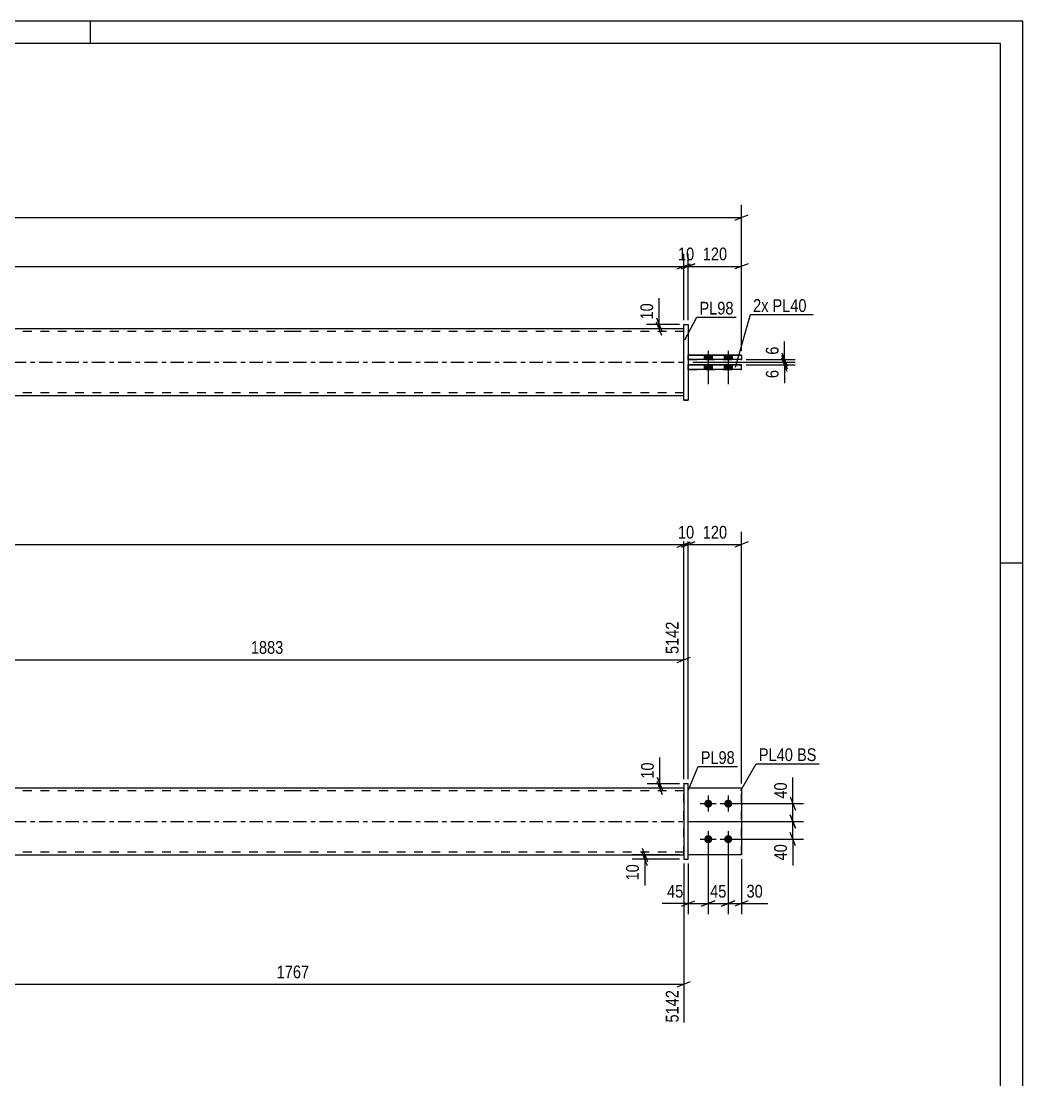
# Model space of a CAD drawing. Header units: millimetres. Extents: x 0 to 594, y 0 to 420.
# Drawn here: x 368.4 to 594, y 181.7 to 420 of the extents above; entities that cross this region are included whole.
import ezdxf

# ---------------------------------------------------------------- set-up
doc = ezdxf.new("R2010")
doc.units = ezdxf.units.MM
doc.linetypes.add('DXK_LINE_DOT2', pattern=[3.9198, 1.9599, -1.9599])
doc.linetypes.add('DXK_LINE_DOT3', pattern=[5.9187, 2.979, -0.9799, 0.9799, -0.9799])
doc.styles.add('Arial Narrow', font='ARIALN.TTF', dxfattribs={"height": 0.2})

# ---------------------------------------------------------------- blocks, each defined once
blk = doc.blocks.new('Unknown-582665021-1131')
at = {"color": 5, "linetype": 'Continuous'}
for p, q in [((594, 420), (0, 420)), ((384, 415), (384, 420)), ((594, 0), (594, 420)), ((589, 415), (5, 415)), ((589, 5), (589, 415)), ((594, 298), (589, 298))]:
    blk.add_line(p, q, dxfattribs=at)
blk = doc.blocks.new('Part-582665021-1689 - 1677')
at = {"color": 2, "linetype": 'Continuous'}
for p, q in [((429.55, 247.35), (165.3, 247.35)), ((517.65, 247.35), (429.65, 247.35)), ((165.3, 232.35), (429.55, 232.35)), ((429.65, 232.35), (517.65, 232.35))]:
    blk.add_line(p, q, dxfattribs=at)
at = {"color": 7, "linetype": 'DXK_LINE_DOT2'}
for p, q in [((429.55, 246.75), (165.3, 246.75)), ((517.65, 246.75), (429.65, 246.75)), ((517.65, 232.35), (517.65, 247.35)), ((429.55, 232.95), (165.3, 232.95)), ((517.65, 232.95), (429.65, 232.95))]:
    blk.add_line(p, q, dxfattribs=at)
at = {"color": 7, "linetype": 'DXK_LINE_DOT3'}
for p, q in [((165.3, 239.85), (429.55, 239.85)), ((429.65, 239.85), (517.65, 239.85))]:
    blk.add_line(p, q, dxfattribs=at)
blk = doc.blocks.new('Part-582665021-1700 - 1677')
at = {"color": 2, "linetype": 'Continuous'}
for p, q in [((517.65, 248.34), (517.65, 248.36)), ((517.65, 248.36), (517.65, 231.34)), ((517.65, 248.36), (518.65, 248.36)), ((518.65, 248.34), (517.65, 248.34)), ((518.65, 231.34), (518.65, 248.36)), ((517.65, 231.34), (518.65, 231.34))]:
    blk.add_line(p, q, dxfattribs=at)
at = {"color": 7, "linetype": 'DXK_LINE_DOT2'}
blk.add_line((517.65, 231.36), (518.65, 231.36), dxfattribs=at)
blk = doc.blocks.new('Part-582665021-1694 - 1677')
at = {"color": 2, "linetype": 'Continuous'}
for p, q in [((530.65, 247.35), (518.65, 247.35)), ((530.65, 247.35), (518.65, 247.35)), ((530.65, 247.35), (530.65, 232.35)), ((530.65, 232.35), (518.65, 232.35))]:
    blk.add_line(p, q, dxfattribs=at)
at = {"color": 7, "linetype": 'DXK_LINE_DOT2'}
for p, q in [((518.65, 247.35), (518.65, 247.35)), ((518.65, 232.35), (518.65, 247.35)), ((530.65, 247.35), (530.65, 247.35)), ((530.65, 247.35), (530.65, 247.35)), ((530.65, 232.35), (518.65, 232.35))]:
    blk.add_line(p, q, dxfattribs=at)
blk = doc.blocks.new('Part-582665021-1699 - 1677')
at = {"color": 2, "linetype": 'Continuous'}
for q in [(518.65, 247.35), (518.65, 247.35), (530.65, 247.35)]:
    blk.add_line((530.65, 247.35), q, dxfattribs=at)
at = {"color": 7, "linetype": 'DXK_LINE_DOT2'}
for p, q in [((518.65, 247.35), (518.65, 247.35)), ((518.65, 232.35), (518.65, 247.35)), ((530.65, 247.35), (530.65, 247.35)), ((530.65, 232.35), (530.65, 247.35)), ((530.65, 232.35), (518.65, 232.35)), ((530.65, 232.35), (518.65, 232.35))]:
    blk.add_line(p, q, dxfattribs=at)
blk = doc.blocks.new('Bolt-582665021-1721 - 1677')
at = {"linetype": 'Continuous'}
for points in [[(523.15, 244.75), (523.34, 244.73), (523.51, 244.67), (523.68, 244.58), (523.82, 244.45), (523.93, 244.3), (524, 244.13), (524.04, 243.94), (524.04, 243.76), (524, 243.57), (523.93, 243.4), (523.82, 243.25), (523.68, 243.12), (523.51, 243.03), (523.34, 242.97), (523.15, 242.95), (522.96, 242.97), (522.78, 243.03), (522.62, 243.12), (522.48, 243.25), (522.37, 243.4), (522.29, 243.57), (522.25, 243.76), (522.25, 243.94), (522.29, 244.13), (522.37, 244.3), (522.48, 244.45), (522.62, 244.58), (522.78, 244.67), (522.96, 244.73)], [(527.65, 244.75), (527.84, 244.73), (528.01, 244.67), (528.18, 244.58), (528.32, 244.45), (528.43, 244.3), (528.5, 244.13), (528.54, 243.94), (528.54, 243.76), (528.5, 243.57), (528.43, 243.4), (528.32, 243.25), (528.18, 243.12), (528.01, 243.03), (527.84, 242.97), (527.65, 242.95), (527.46, 242.97), (527.28, 243.03), (527.12, 243.12), (526.98, 243.25), (526.87, 243.4), (526.79, 243.57), (526.75, 243.76), (526.75, 243.94), (526.79, 244.13), (526.87, 244.3), (526.98, 244.45), (527.12, 244.58), (527.28, 244.67), (527.46, 244.73)], [(523.15, 236.75), (523.34, 236.73), (523.51, 236.67), (523.68, 236.58), (523.82, 236.45), (523.93, 236.3), (524, 236.13), (524.04, 235.94), (524.04, 235.76), (524, 235.57), (523.93, 235.4), (523.82, 235.25), (523.68, 235.12), (523.51, 235.03), (523.34, 234.97), (523.15, 234.95), (522.96, 234.97), (522.78, 235.03), (522.62, 235.12), (522.48, 235.25), (522.37, 235.4), (522.29, 235.57), (522.25, 235.76), (522.25, 235.94), (522.29, 236.13), (522.37, 236.3), (522.48, 236.45), (522.62, 236.58), (522.78, 236.67), (522.96, 236.73)], [(527.65, 236.75), (527.84, 236.73), (528.01, 236.67), (528.18, 236.58), (528.32, 236.45), (528.43, 236.3), (528.5, 236.13), (528.54, 235.94), (528.54, 235.76), (528.5, 235.57), (528.43, 235.4), (528.32, 235.25), (528.18, 235.12), (528.01, 235.03), (527.84, 234.97), (527.65, 234.95), (527.46, 234.97), (527.28, 235.03), (527.12, 235.12), (526.98, 235.25), (526.87, 235.4), (526.79, 235.57), (526.75, 235.76), (526.75, 235.94), (526.79, 236.13), (526.87, 236.3), (526.98, 236.45), (527.12, 236.58), (527.28, 236.67), (527.46, 236.73)]]:
    blk.add_hatch(color=1, dxfattribs=at).paths.add_polyline_path(points)
at = {"color": 1, "linetype": 'Continuous'}
for p, q in [((523.15, 245.65), (523.15, 242.05)), ((527.65, 245.65), (527.65, 242.05)), ((521.35, 243.85), (524.95, 243.85)), ((525.85, 243.85), (529.45, 243.85)), ((523.15, 237.65), (523.15, 234.05)), ((527.65, 237.65), (527.65, 234.05)), ((521.35, 235.85), (524.95, 235.85)), ((525.85, 235.85), (529.45, 235.85))]:
    blk.add_line(p, q, dxfattribs=at)
blk = doc.blocks.new('Bolt-582665021-1372 - 1368')
at = {"linetype": 'Continuous'}
for points in [[(524.05, 344.81), (522.25, 344.81), (522.25, 343.81), (524.05, 343.81)], [(524.05, 344.8), (522.25, 344.8), (522.25, 343.8), (524.05, 343.8)], [(528.55, 344.81), (526.75, 344.81), (526.75, 343.81), (528.55, 343.81)], [(528.55, 344.8), (526.75, 344.8), (526.75, 343.8), (528.55, 343.8)], [(524.05, 342.61), (522.25, 342.61), (522.25, 341.61), (524.05, 341.61)], [(524.05, 342.6), (522.25, 342.6), (522.25, 341.6), (524.05, 341.6)], [(528.55, 342.61), (526.75, 342.61), (526.75, 341.61), (528.55, 341.61)], [(528.55, 342.6), (526.75, 342.6), (526.75, 341.6), (528.55, 341.6)]]:
    blk.add_hatch(color=1, dxfattribs=at).paths.add_polyline_path(points)
at = {"color": 1, "linetype": 'Continuous'}
for p, q in [((523.15, 345.81), (523.15, 338.31)), ((523.15, 345.8), (523.15, 338.3)), ((527.65, 345.81), (527.65, 338.31)), ((527.65, 345.8), (527.65, 338.3)), ((522.25, 344.81), (522.25, 343.81)), ((522.25, 344.8), (522.25, 343.8)), ((524.05, 344.81), (524.05, 343.81)), ((524.05, 344.8), (524.05, 343.8)), ((526.75, 344.81), (526.75, 343.81)), ((526.75, 344.8), (526.75, 343.8)), ((528.55, 344.81), (528.55, 343.81)), ((528.55, 344.8), (528.55, 343.8)), ((522.25, 342.61), (522.25, 341.61)), ((522.25, 342.6), (522.25, 341.6)), ((524.05, 342.61), (524.05, 341.61)), ((524.05, 342.6), (524.05, 341.6)), ((526.75, 342.61), (526.75, 341.61)), ((526.75, 342.6), (526.75, 341.6)), ((528.55, 342.61), (528.55, 341.61)), ((528.55, 342.6), (528.55, 341.6))]:
    blk.add_line(p, q, dxfattribs=at)
blk = doc.blocks.new('Part-582665021-1462 - 1368')
at = {"color": 2, "linetype": 'Continuous'}
for p, q in [((429.55, 350.71), (165.3, 350.71)), ((517.65, 350.71), (429.65, 350.71)), ((165.3, 335.71), (429.55, 335.71)), ((429.65, 335.71), (517.65, 335.71))]:
    blk.add_line(p, q, dxfattribs=at)
at = {"color": 7, "linetype": 'DXK_LINE_DOT2'}
for p, q in [((517.65, 335.71), (517.65, 350.71)), ((429.55, 350.11), (165.3, 350.11)), ((517.65, 350.11), (429.65, 350.11)), ((429.55, 336.31), (165.3, 336.31)), ((517.65, 336.31), (429.65, 336.31))]:
    blk.add_line(p, q, dxfattribs=at)
at = {"color": 7, "linetype": 'DXK_LINE_DOT3'}
for p, q in [((165.3, 343.21), (429.55, 343.21)), ((429.65, 343.21), (517.65, 343.21))]:
    blk.add_line(p, q, dxfattribs=at)
blk = doc.blocks.new('Part-582665021-1434 - 1368')
at = {"color": 2, "linetype": 'Continuous'}
for p, q in [((517.65, 351.72), (517.65, 351.7)), ((517.65, 351.7), (517.65, 351.72)), ((517.65, 351.72), (518.65, 351.72)), ((517.65, 334.7), (517.65, 351.7)), ((517.65, 351.7), (518.65, 351.7)), ((518.65, 351.7), (518.65, 351.72)), ((518.65, 351.72), (518.65, 351.7)), ((518.65, 351.7), (518.65, 334.7)), ((517.65, 334.7), (518.65, 334.7))]:
    blk.add_line(p, q, dxfattribs=at)
at = {"color": 7, "linetype": 'DXK_LINE_DOT2'}
for p, q in [((517.65, 334.72), (518.65, 334.72)), ((518.65, 334.72), (518.65, 334.7))]:
    blk.add_line(p, q, dxfattribs=at)
blk = doc.blocks.new('Part-582665021-1467 - 1368')
at = {"color": 2, "linetype": 'Continuous'}
for p, q in [((530.65, 342.61), (518.65, 342.61)), ((518.65, 342.6), (530.65, 342.6)), ((530.65, 341.6), (518.65, 341.6)), ((530.65, 341.6), (530.65, 342.61))]:
    blk.add_line(p, q, dxfattribs=at)
at = {"color": 7, "linetype": 'DXK_LINE_DOT2'}
for p, q in [((518.65, 341.6), (518.65, 342.61)), ((518.65, 341.61), (530.65, 341.61))]:
    blk.add_line(p, q, dxfattribs=at)
blk = doc.blocks.new('Part-582665021-1472 - 1368')
at = {"color": 2, "linetype": 'Continuous'}
for p, q in [((530.65, 344.81), (518.65, 344.81)), ((518.65, 344.8), (530.65, 344.8)), ((530.65, 343.8), (518.65, 343.8)), ((530.65, 344.81), (530.65, 343.8))]:
    blk.add_line(p, q, dxfattribs=at)
at = {"color": 7, "linetype": 'DXK_LINE_DOT2'}
for p, q in [((518.65, 343.8), (518.65, 344.81)), ((518.65, 343.81), (530.65, 343.81))]:
    blk.add_line(p, q, dxfattribs=at)
blk = doc.blocks.new('StraightDimension-582665021-3923 - 1677')
at = {"color": 7, "linetype": 'Continuous'}
for p, q in [((516.15, 301.57), (519.15, 302.77)), ((517.65, 249.34), (517.65, 305.02)), ((77.2, 302.17), (517.65, 302.17))]:
    blk.add_line(p, q, dxfattribs=at)
blk = doc.blocks.new('StraightDimension-582665021-2027 - 1677')
at = {"color": 7, "linetype": 'Continuous'}
for p, q in [((516.65, 248.34), (509.38, 248.34)), ((511.63, 249.84), (512.83, 246.84)), ((512.83, 245.85), (511.63, 248.85)), ((512.23, 247.35), (512.23, 248.34)), ((516.65, 247.35), (509.38, 247.35))]:
    blk.add_line(p, q, dxfattribs=at)
at = {"color": 0}
blk.add_wipeout([(511.48, 253.72), (507.28, 253.72), (507.28, 248.87), (511.48, 248.87)], dxfattribs=at)
at = {"color": 7, "linetype": 'Continuous'}
blk.add_line((512.23, 248.34), (512.23, 254.25), dxfattribs=at)
blk.add_line((512.23, 248.34), (512.23, 254.25), dxfattribs=at)
at = {"color": 3, "style": 'Arial Narrow'}
blk.add_text('10', height=2.863, rotation=90.0002, dxfattribs=at).set_placement((510.88, 249.47))
blk = doc.blocks.new('StraightDimension-582665021-1943 - 1677')
at = {"color": 7, "linetype": 'Continuous'}
for p, q in [((523.15, 234.85), (523.15, 218.95)), ((527.65, 234.85), (527.65, 218.95)), ((521.65, 220.75), (524.65, 221.95)), ((529.15, 221.95), (526.15, 220.75)), ((523.15, 221.35), (527.65, 221.35))]:
    blk.add_line(p, q, dxfattribs=at)
at = {"color": 0}
blk.add_wipeout([(527.83, 222.1), (527.83, 226.3), (522.97, 226.3), (522.97, 222.1)], dxfattribs=at)
at = {"color": 3, "style": 'Arial Narrow'}
blk.add_text('45', height=2.863, dxfattribs=at).set_placement((523.57, 222.7))
blk = doc.blocks.new('StraightDimension-582665021-1924 - 1677')
at = {"color": 7, "linetype": 'Continuous'}
for p, q in [((508.25, 233.85), (509.45, 230.85)), ((516.65, 232.35), (506, 232.35)), ((516.65, 231.34), (506, 231.34)), ((509.45, 229.84), (508.25, 232.84)), ((508.85, 231.34), (508.85, 232.35))]:
    blk.add_line(p, q, dxfattribs=at)
at = {"color": 0}
blk.add_wipeout([(508.1, 230.82), (503.9, 230.82), (503.9, 225.96), (508.1, 225.96)], dxfattribs=at)
at = {"color": 7, "linetype": 'Continuous'}
blk.add_line((508.85, 231.34), (508.85, 225.44), dxfattribs=at)
blk.add_line((508.85, 231.34), (508.85, 225.44), dxfattribs=at)
at = {"color": 3, "style": 'Arial Narrow'}
blk.add_text('10', height=2.863, rotation=90.0002, dxfattribs=at).set_placement((507.5, 226.56))
blk = doc.blocks.new('StraightDimension-582665021-1933 - 1677')
at = {"color": 7, "linetype": 'Continuous'}
for p, q in [((523.15, 234.85), (523.15, 218.95)), ((518.65, 230.34), (518.65, 218.95)), ((517.15, 220.75), (520.15, 221.95)), ((524.65, 221.95), (521.65, 220.75)), ((518.65, 221.35), (523.15, 221.35))]:
    blk.add_line(p, q, dxfattribs=at)
at = {"color": 0}
blk.add_wipeout([(518.12, 222.1), (518.12, 226.3), (513.27, 226.3), (513.27, 222.1)], dxfattribs=at)
at = {"color": 7, "linetype": 'Continuous'}
blk.add_line((518.65, 221.35), (512.74, 221.35), dxfattribs=at)
blk.add_line((518.65, 221.35), (512.74, 221.35), dxfattribs=at)
at = {"color": 3, "style": 'Arial Narrow'}
blk.add_text('45', height=2.863, dxfattribs=at).set_placement((513.87, 222.7))
blk = doc.blocks.new('StraightDimension-582665021-3849 - 1677')
at = {"color": 7, "linetype": 'Continuous'}
for p, q in [((517.65, 230.34), (517.65, 194.58)), ((341.55, 224.91), (341.55, 185.88)), ((343.05, 203.79), (340.05, 202.59)), ((341.55, 203.19), (517.65, 203.19)), ((516.15, 202.59), (519.15, 203.79))]:
    blk.add_line(p, q, dxfattribs=at)
at = {"color": 0}
blk.add_wipeout([(433.85, 203.94), (433.85, 208.14), (425.34, 208.14), (425.34, 203.94)], dxfattribs=at)
at = {"color": 0, "linetype": 'Continuous'}
blk.add_wipeout([(517.05, 202.49), (512.85, 202.49), (512.85, 193.98), (517.05, 193.98)], dxfattribs=at)
at = {"color": 3, "style": 'Arial Narrow'}
blk.add_text('1767', height=2.863, dxfattribs=at).set_placement((425.94, 204.54))
at = {"color": 3, "linetype": 'Continuous', "style": 'Arial Narrow'}
blk.add_text('5142', height=2.863, rotation=90.0002, dxfattribs=at).set_placement((516.45, 194.58))
blk = doc.blocks.new('StraightDimension-582665021-1953 - 1677')
at = {"color": 7, "linetype": 'Continuous'}
for p, q in [((527.65, 234.85), (527.65, 218.95)), ((530.65, 231.35), (530.65, 218.95)), ((526.15, 220.75), (529.15, 221.95)), ((532.15, 221.95), (529.15, 220.75)), ((527.65, 221.35), (530.65, 221.35))]:
    blk.add_line(p, q, dxfattribs=at)
at = {"color": 0}
blk.add_wipeout([(536.03, 222.1), (536.03, 226.3), (531.17, 226.3), (531.17, 222.1)], dxfattribs=at)
at = {"color": 7, "linetype": 'Continuous'}
blk.add_line((530.65, 221.35), (536.55, 221.35), dxfattribs=at)
blk.add_line((530.65, 221.35), (536.55, 221.35), dxfattribs=at)
at = {"color": 3, "style": 'Arial Narrow'}
blk.add_text('30', height=2.863, dxfattribs=at).set_placement((531.77, 222.7))
blk = doc.blocks.new('StraightDimension-582665021-1992 - 1677')
at = {"color": 7, "linetype": 'Continuous'}
for p, q in [((541.61, 241.36), (542.81, 238.36)), ((518.65, 239.86), (544.61, 239.86)), ((542.21, 235.85), (542.21, 239.86)), ((542.81, 234.35), (541.61, 237.35)), ((528.65, 235.85), (544.61, 235.85))]:
    blk.add_line(p, q, dxfattribs=at)
at = {"color": 0}
blk.add_wipeout([(541.46, 235.33), (537.26, 235.33), (537.26, 230.47), (541.46, 230.47)], dxfattribs=at)
at = {"color": 7, "linetype": 'Continuous'}
blk.add_line((542.21, 235.85), (542.21, 229.95), dxfattribs=at)
blk.add_line((542.21, 235.85), (542.21, 229.95), dxfattribs=at)
at = {"color": 3, "style": 'Arial Narrow'}
blk.add_text('40', height=2.863, rotation=90.0002, dxfattribs=at).set_placement((540.86, 231.07))
blk = doc.blocks.new('StraightDimension-582665021-2005 - 1677')
at = {"color": 7, "linetype": 'Continuous'}
for p, q in [((528.65, 243.85), (544.61, 243.85)), ((541.61, 245.35), (542.81, 242.35)), ((542.21, 239.86), (542.21, 243.85)), ((542.81, 238.36), (541.61, 241.36)), ((518.65, 239.86), (544.61, 239.86))]:
    blk.add_line(p, q, dxfattribs=at)
at = {"color": 0}
blk.add_wipeout([(541.46, 249.23), (537.26, 249.23), (537.26, 244.38), (541.46, 244.38)], dxfattribs=at)
at = {"color": 7, "linetype": 'Continuous'}
blk.add_line((542.21, 243.85), (542.21, 249.76), dxfattribs=at)
blk.add_line((542.21, 243.85), (542.21, 249.76), dxfattribs=at)
at = {"color": 3, "style": 'Arial Narrow'}
blk.add_text('40', height=2.863, rotation=90.0002, dxfattribs=at).set_placement((540.86, 244.98))
blk = doc.blocks.new('StraightDimension-582665021-3752 - 1677')
at = {"color": 7, "linetype": 'Continuous'}
for p, q in [((329.91, 248.35), (329.91, 284.85)), ((517.65, 249.34), (517.65, 284.85)), ((331.41, 276.83), (328.41, 275.63)), ((516.15, 275.63), (519.15, 276.83)), ((329.91, 276.23), (517.65, 276.23))]:
    blk.add_line(p, q, dxfattribs=at)
at = {"color": 0, "linetype": 'Continuous'}
blk.add_wipeout([(517.05, 285.45), (512.85, 285.45), (512.85, 276.93), (517.05, 276.93)], dxfattribs=at)
at = {"color": 0}
blk.add_wipeout([(428.03, 276.98), (428.03, 281.18), (419.52, 281.18), (419.52, 276.98)], dxfattribs=at)
at = {"color": 3, "linetype": 'Continuous', "style": 'Arial Narrow'}
blk.add_text('5142', height=2.863, rotation=90.0002, dxfattribs=at).set_placement((516.45, 277.53))
at = {"color": 3, "style": 'Arial Narrow'}
blk.add_text('1883', height=2.863, dxfattribs=at).set_placement((420.12, 277.58))
blk = doc.blocks.new('StraightDimension-582665021-3921 - 1677')
at = {"color": 7, "linetype": 'Continuous'}
for p, q in [((517.15, 301.57), (520.15, 302.77)), ((518.65, 249.34), (518.65, 305.02)), ((532.15, 302.77), (529.15, 301.57)), ((530.65, 248.35), (530.65, 305.02)), ((518.65, 302.17), (530.65, 302.17))]:
    blk.add_line(p, q, dxfattribs=at)
at = {"color": 0}
blk.add_wipeout([(527.99, 302.92), (527.99, 307.12), (521.31, 307.12), (521.31, 302.92)], dxfattribs=at)
at = {"color": 3, "style": 'Arial Narrow'}
blk.add_text('120', height=2.863, dxfattribs=at).set_placement((521.91, 303.52))
blk = doc.blocks.new('StraightDimension-582665021-3922 - 1677')
at = {"color": 7, "linetype": 'Continuous'}
for p, q in [((516.15, 301.57), (519.15, 302.77)), ((520.15, 302.77), (517.15, 301.57)), ((517.65, 249.34), (517.65, 305.02)), ((518.65, 249.34), (518.65, 305.02)), ((517.65, 302.17), (518.65, 302.17))]:
    blk.add_line(p, q, dxfattribs=at)
at = {"color": 0}
blk.add_wipeout([(520.58, 302.92), (520.58, 307.12), (515.72, 307.12), (515.72, 302.92)], dxfattribs=at)
at = {"color": 3, "style": 'Arial Narrow'}
blk.add_text('10', height=2.863, dxfattribs=at).set_placement((516.32, 303.52))
blk = doc.blocks.new('StraightDimension-582665021-1622 - 1368')
at = {"color": 7, "linetype": 'Continuous'}
for p, q in [((519.65, 343.21), (542.74, 343.21)), ((531.65, 343.8), (542.74, 343.8)), ((539.74, 345.3), (540.94, 342.3)), ((540.94, 341.71), (539.74, 344.71)), ((540.34, 343.21), (540.34, 343.8))]:
    blk.add_line(p, q, dxfattribs=at)
at = {"color": 0}
blk.add_wipeout([(539.59, 347.35), (535.39, 347.35), (535.39, 344.32), (539.59, 344.32)], dxfattribs=at)
at = {"color": 7, "linetype": 'Continuous'}
blk.add_line((540.34, 343.8), (540.34, 347.88), dxfattribs=at)
blk.add_line((540.34, 343.8), (540.34, 347.88), dxfattribs=at)
at = {"color": 3, "style": 'Arial Narrow'}
blk.add_text('6', height=2.86, rotation=90.0002, dxfattribs=at).set_placement((538.99, 344.92))
blk = doc.blocks.new('StraightDimension-582665021-1611 - 1368')
at = {"color": 7, "linetype": 'Continuous'}
for p, q in [((511.47, 353.22), (512.67, 350.22)), ((516.65, 351.72), (509.22, 351.72)), ((516.65, 350.71), (509.22, 350.71)), ((512.67, 349.21), (511.47, 352.21)), ((512.07, 350.71), (512.07, 351.72))]:
    blk.add_line(p, q, dxfattribs=at)
at = {"color": 0}
blk.add_wipeout([(511.32, 357.1), (507.12, 357.1), (507.12, 352.24), (511.32, 352.24)], dxfattribs=at)
at = {"color": 7, "linetype": 'Continuous'}
blk.add_line((512.07, 351.72), (512.07, 357.62), dxfattribs=at)
blk.add_line((512.07, 351.72), (512.07, 357.62), dxfattribs=at)
at = {"color": 3, "style": 'Arial Narrow'}
blk.add_text('10', height=2.863, rotation=90.0002, dxfattribs=at).set_placement((510.72, 352.84))
blk = doc.blocks.new('StraightDimension-582665021-1631 - 1368')
at = {"color": 7, "linetype": 'Continuous'}
for p, q in [((519.65, 343.21), (542.74, 343.21)), ((539.74, 344.71), (540.94, 341.71)), ((540.94, 341.1), (539.74, 344.1)), ((540.34, 342.6), (540.34, 343.21)), ((531.65, 342.6), (542.74, 342.6))]:
    blk.add_line(p, q, dxfattribs=at)
at = {"color": 0}
blk.add_wipeout([(539.59, 342.07), (535.39, 342.07), (535.39, 339.04), (539.59, 339.04)], dxfattribs=at)
at = {"color": 7, "linetype": 'Continuous'}
blk.add_line((540.34, 342.6), (540.34, 338.52), dxfattribs=at)
blk.add_line((540.34, 342.6), (540.34, 338.52), dxfattribs=at)
at = {"color": 3, "style": 'Arial Narrow'}
blk.add_text('6', height=2.86, rotation=90.0002, dxfattribs=at).set_placement((538.99, 339.64))
blk = doc.blocks.new('StraightDimension-582665021-1570 - 1368')
at = {"color": 7, "linetype": 'Continuous'}
for p, q in [((517.65, 352.72), (517.65, 367.66)), ((518.65, 352.72), (518.65, 367.66)), ((516.15, 364.21), (519.15, 365.41)), ((520.15, 365.41), (517.15, 364.21)), ((517.65, 364.81), (518.65, 364.81))]:
    blk.add_line(p, q, dxfattribs=at)
at = {"color": 0}
blk.add_wipeout([(520.58, 365.56), (520.58, 369.76), (515.72, 369.76), (515.72, 365.56)], dxfattribs=at)
at = {"color": 3, "style": 'Arial Narrow'}
blk.add_text('10', height=2.863, dxfattribs=at).set_placement((516.32, 366.16))
blk = doc.blocks.new('StraightDimension-582665021-1549 - 1368')
at = {"color": 7, "linetype": 'Continuous'}
for p, q in [((530.65, 345.8), (530.65, 378.66)), ((64.2, 375.81), (530.65, 375.81)), ((529.15, 375.21), (532.15, 376.41))]:
    blk.add_line(p, q, dxfattribs=at)
blk = doc.blocks.new('StraightDimension-582665021-1560 - 1368')
at = {"color": 7, "linetype": 'Continuous'}
for p, q in [((518.65, 352.72), (518.65, 367.66)), ((530.65, 345.8), (530.65, 367.66)), ((517.15, 364.21), (520.15, 365.41)), ((518.65, 364.81), (530.65, 364.81)), ((532.15, 365.41), (529.15, 364.21))]:
    blk.add_line(p, q, dxfattribs=at)
at = {"color": 0}
blk.add_wipeout([(527.99, 365.56), (527.99, 369.76), (521.31, 369.76), (521.31, 365.56)], dxfattribs=at)
at = {"color": 3, "style": 'Arial Narrow'}
blk.add_text('120', height=2.863, dxfattribs=at).set_placement((521.91, 366.16))
blk = doc.blocks.new('StraightDimension-582665021-1580 - 1368')
at = {"color": 7, "linetype": 'Continuous'}
for p, q in [((517.65, 352.72), (517.65, 367.66)), ((77.2, 364.81), (517.65, 364.81)), ((516.15, 364.21), (519.15, 365.41))]:
    blk.add_line(p, q, dxfattribs=at)
blk = doc.blocks.new('Mark-582665021-3976 - 1677')
at = {"color": 0}
blk.add_wipeout([(529.12, 252.79), (529.12, 255.79), (521.44, 255.79), (521.44, 252.79)], dxfattribs=at)
blk.add_wipeout([(529.12, 252.79), (529.12, 255.79), (521.44, 255.79), (521.44, 252.79)], dxfattribs=at)
at = {"color": 30, "linetype": 'Continuous'}
for p, q in [((518.65, 246.78), (520.84, 252.19)), ((520.84, 252.19), (529.72, 252.19))]:
    blk.add_line(p, q, dxfattribs=at)
at = {"color": 3, "style": 'Arial Narrow'}
blk.add_text('PL98', height=2.863, dxfattribs=at).set_placement((521.44, 252.79))
blk = doc.blocks.new('MarkSet-582665021-2078 - 1677')
at = {"color": 0}
blk.add_wipeout([(542.23, 253.44), (542.23, 256.44), (534.55, 256.44), (534.55, 253.44)], dxfattribs=at)
blk.add_wipeout([(542.23, 253.44), (542.23, 256.44), (534.55, 256.44), (534.55, 253.44)], dxfattribs=at)
at = {"color": 30, "linetype": 'Continuous'}
blk.add_line((530.45, 246.78), (533.95, 252.84), dxfattribs=at)
at = {"color": 0}
blk.add_wipeout([(547.51, 253.44), (547.51, 256.44), (543.13, 256.44), (543.13, 253.44)], dxfattribs=at)
blk.add_wipeout([(547.51, 253.44), (547.51, 256.44), (543.13, 256.44), (543.13, 253.44)], dxfattribs=at)
at = {"color": 30, "linetype": 'Continuous'}
blk.add_line((533.95, 252.84), (548.11, 252.84), dxfattribs=at)
at = {"color": 3, "style": 'Arial Narrow'}
for s, p in [('PL40', (534.55, 253.44)), ('BS', (543.13, 253.44))]:
    blk.add_text(s, height=2.863, dxfattribs=at).set_placement(p)
blk = doc.blocks.new('Mark-582665021-1430 - 1368')
at = {"color": 0}
blk.add_wipeout([(528.84, 353.96), (528.84, 356.96), (521.17, 356.96), (521.17, 353.96)], dxfattribs=at)
blk.add_wipeout([(528.84, 353.96), (528.84, 356.96), (521.17, 356.96), (521.17, 353.96)], dxfattribs=at)
at = {"color": 30, "linetype": 'Continuous'}
for p, q in [((517.88, 348.28), (520.57, 353.36)), ((520.57, 353.36), (529.44, 353.36))]:
    blk.add_line(p, q, dxfattribs=at)
at = {"color": 3, "style": 'Arial Narrow'}
blk.add_text('PL98', height=2.863, dxfattribs=at).set_placement((521.17, 353.96))
blk = doc.blocks.new('MarkSet-582665021-1662 - 1368')
at = {"color": 0}
blk.add_wipeout([(536.71, 354.55), (536.71, 357.55), (533.24, 357.55), (533.24, 354.55)], dxfattribs=at)
blk.add_wipeout([(536.71, 354.55), (536.71, 357.55), (533.24, 357.55), (533.24, 354.55)], dxfattribs=at)
at = {"color": 30, "linetype": 'Continuous'}
blk.add_line((529.3, 342.08), (532.64, 353.95), dxfattribs=at)
at = {"color": 0}
blk.add_wipeout([(545.29, 354.55), (545.29, 357.55), (537.61, 357.55), (537.61, 354.55)], dxfattribs=at)
blk.add_wipeout([(545.29, 354.55), (545.29, 357.55), (537.61, 357.55), (537.61, 354.55)], dxfattribs=at)
at = {"color": 30, "linetype": 'Continuous'}
blk.add_line((532.64, 353.95), (546.79, 353.95), dxfattribs=at)
at = {"color": 3, "style": 'Arial Narrow'}
for s, p in [('2x', (533.24, 354.55)), ('PL40', (537.61, 354.55))]:
    blk.add_text(s, height=2.863, dxfattribs=at).set_placement(p)

msp = doc.modelspace()

# ---------------------------------------------------------------- block references
for name in ['Unknown-582665021-1131', 'Part-582665021-1462 - 1368', 'Part-582665021-1434 - 1368', 'Bolt-582665021-1372 - 1368', 'Part-582665021-1472 - 1368', 'Part-582665021-1467 - 1368', 'Part-582665021-1700 - 1677', 'Part-582665021-1689 - 1677', 'Part-582665021-1694 - 1677', 'Part-582665021-1699 - 1677', 'Bolt-582665021-1721 - 1677']:
    msp.add_blockref(name, (0, 0))

# ---------------------------------------------------------------- next in the draw order: block references
for name in ['StraightDimension-582665021-1611 - 1368', 'StraightDimension-582665021-1622 - 1368', 'StraightDimension-582665021-3923 - 1677', 'StraightDimension-582665021-1924 - 1677', 'StraightDimension-582665021-1943 - 1677']:
    msp.add_blockref(name, (0, 0))

# ---------------------------------------------------------------- next in the draw order: block references
for name in ['StraightDimension-582665021-1570 - 1368', 'StraightDimension-582665021-1631 - 1368', 'StraightDimension-582665021-2027 - 1677', 'StraightDimension-582665021-1933 - 1677', 'StraightDimension-582665021-1953 - 1677']:
    msp.add_blockref(name, (0, 0))

# ---------------------------------------------------------------- next in the draw order: block references
for name in ['StraightDimension-582665021-1549 - 1368', 'StraightDimension-582665021-3849 - 1677']:
    msp.add_blockref(name, (0, 0))

# ---------------------------------------------------------------- next in the draw order: block references
for name in ['StraightDimension-582665021-1560 - 1368', 'StraightDimension-582665021-1992 - 1677']:
    msp.add_blockref(name, (0, 0))

# ---------------------------------------------------------------- next in the draw order: block references
for name in ['StraightDimension-582665021-1580 - 1368', 'StraightDimension-582665021-2005 - 1677']:
    msp.add_blockref(name, (0, 0))

# ---------------------------------------------------------------- next in the draw order: block references
for name in ['Mark-582665021-1430 - 1368', 'StraightDimension-582665021-3752 - 1677']:
    msp.add_blockref(name, (0, 0))

# ---------------------------------------------------------------- next in the draw order: block references
for name in ['MarkSet-582665021-1662 - 1368', 'StraightDimension-582665021-3921 - 1677']:
    msp.add_blockref(name, (0, 0))

# ---------------------------------------------------------------- next in the draw order: block references
msp.add_blockref('StraightDimension-582665021-3922 - 1677', (0, 0))

# ---------------------------------------------------------------- next in the draw order: block references
msp.add_blockref('Mark-582665021-3976 - 1677', (0, 0))

# ---------------------------------------------------------------- next in the draw order: block references
msp.add_blockref('MarkSet-582665021-2078 - 1677', (0, 0))

doc.saveas('drawing.dxf')
